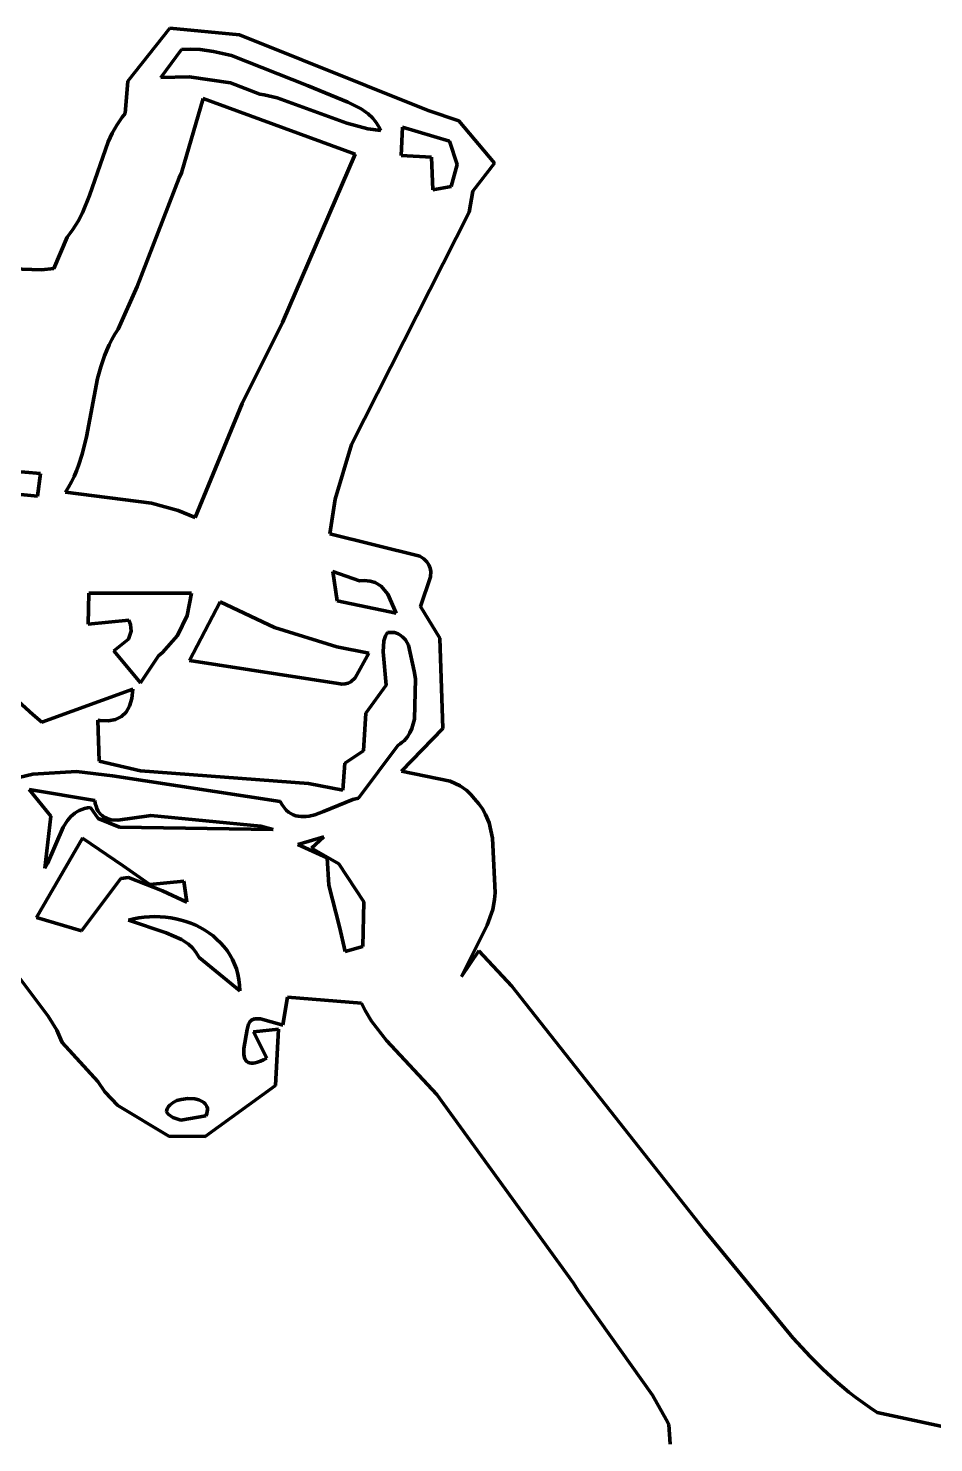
# Model space of a CAD drawing. Header units: millimetres. Extents: x 0 to 11.1, y 0 to 16.2.
# Drawn here: x 4.285 to 5.557, y 11.69 to 13.675 of the extents above; entities that cross this region are included whole.
import ezdxf

# ---------------------------------------------------------------- set-up
doc = ezdxf.new("R2010")
doc.units = ezdxf.units.MM
doc.layers.add('color#0b0b0bff', color=7, linetype='CONTINUOUS', lineweight=100)
doc.layers.add('color#ffffffff', color=7, linetype='CONTINUOUS', lineweight=100)

msp = doc.modelspace()

# ---------------------------------------------------------------- linework, layer by layer
at = {"layer": 'color#0b0b0bff'}
for p, q in [((4.425, 13.6006), (4.484, 13.6749)), ((4.484, 13.6749), (4.5821, 13.6659)), ((4.5821, 13.6659), (4.8468, 13.5595)), ((4.5007, 13.6449), (4.4717, 13.6056)), ((4.5138, 13.6454), (4.5007, 13.6449)), ((4.5266, 13.6449), (4.5138, 13.6454)), ((4.5456, 13.6425), (4.5266, 13.6449)), ((4.5705, 13.6367), (4.5456, 13.6425)), ((4.6783, 13.594), (4.5705, 13.6367)), ((4.4215, 13.5551), (4.425, 13.6006)), ((4.4717, 13.6056), (4.5111, 13.6067)), ((4.5111, 13.6067), (4.5691, 13.5982)), ((4.5691, 13.5982), (4.6105, 13.5824)), ((4.6105, 13.5824), (4.6166, 13.5814)), ((4.6166, 13.5814), (4.6346, 13.5774)), ((4.6346, 13.5774), (4.7326, 13.5417)), ((4.7338, 13.5711), (4.6783, 13.594)), ((4.5308, 13.5764), (4.5007, 13.4721)), ((4.7442, 13.4983), (4.5308, 13.5764)), ((4.7527, 13.5618), (4.7338, 13.5711)), ((4.7628, 13.5547), (4.7527, 13.5618)), ((4.8468, 13.5595), (4.8901, 13.5449)), ((4.4031, 13.5276), (4.4096, 13.539)), ((4.4096, 13.539), (4.4133, 13.5445)), ((4.4133, 13.5445), (4.4172, 13.5499)), ((4.4172, 13.5499), (4.4215, 13.5551)), ((4.7326, 13.5417), (4.762, 13.5339)), ((4.7687, 13.5491), (4.7628, 13.5547)), ((4.774, 13.5426), (4.7687, 13.5491)), ((4.7763, 13.5391), (4.774, 13.5426)), ((4.7784, 13.5353), (4.7763, 13.5391)), ((4.8901, 13.5449), (4.9398, 13.4858)), ((4.3974, 13.5157), (4.4031, 13.5276)), ((4.762, 13.5339), (4.7802, 13.5312)), ((4.7802, 13.5312), (4.7784, 13.5353)), ((4.811, 13.5361), (4.8088, 13.4963)), ((4.8767, 13.5164), (4.811, 13.5361)), ((4.3714, 13.4403), (4.3974, 13.5157)), ((4.6421, 13.262), (4.7442, 13.4983)), ((4.8876, 13.4836), (4.8767, 13.5164)), ((4.8088, 13.4963), (4.8514, 13.4941)), ((4.8514, 13.4941), (4.8534, 13.4483)), ((4.8793, 13.4529), (4.8876, 13.4836)), ((4.9398, 13.4858), (4.9096, 13.4464)), ((4.4971, 13.4648), (4.4384, 13.3123)), ((4.5007, 13.4721), (4.4971, 13.4648)), ((4.3614, 13.4158), (4.3714, 13.4403)), ((4.8534, 13.4483), (4.8793, 13.4529)), ((4.9096, 13.4464), (4.9042, 13.4167)), ((4.3481, 13.3926), (4.3552, 13.404)), ((4.3552, 13.404), (4.3614, 13.4158)), ((4.9042, 13.4167), (4.7392, 13.0906)), ((4.3213, 13.3379), (4.3398, 13.3819)), ((4.3398, 13.3819), (4.3441, 13.3872)), ((4.3441, 13.3872), (4.3481, 13.3926)), ((4.22, 13.3386), (4.3038, 13.3359)), ((4.3038, 13.3359), (4.3213, 13.3379)), ((4.4384, 13.3123), (4.4118, 13.2526)), ((4.5857, 13.1485), (4.6421, 13.262)), ((4.4071, 13.2454), (4.4029, 13.2381)), ((4.4118, 13.2526), (4.4071, 13.2454)), ((4.3955, 13.223), (4.3924, 13.2153)), ((4.399, 13.2306), (4.3955, 13.223)), ((4.4029, 13.2381), (4.399, 13.2306)), ((4.3924, 13.2153), (4.3871, 13.1996)), ((4.3827, 13.1836), (4.3671, 13.1015)), ((4.3871, 13.1996), (4.3827, 13.1836)), ((4.5195, 12.9885), (4.5857, 13.1485)), ((4.3671, 13.1015), (4.3611, 13.0772)), ((4.7392, 13.0906), (4.7164, 13.014)), ((4.3027, 13.0502), (4.1039, 13.0662)), ((4.356, 13.0614), (4.3531, 13.0537)), ((4.3611, 13.0772), (4.356, 13.0614)), ((4.2982, 13.0183), (4.3027, 13.0502)), ((4.3498, 13.046), (4.3461, 13.0385)), ((4.3531, 13.0537), (4.3498, 13.046)), ((4.1164, 13.0361), (4.2982, 13.0183)), ((4.342, 13.0311), (4.3375, 13.0238)), ((4.3375, 13.0238), (4.4586, 13.0086)), ((4.3461, 13.0385), (4.342, 13.0311)), ((4.4586, 13.0086), (4.4956, 12.9982)), ((4.7164, 13.014), (4.7087, 12.9656)), ((4.4956, 12.9982), (4.5195, 12.9885)), ((4.7087, 12.9656), (4.8349, 12.9341)), ((4.8349, 12.9341), (4.8379, 12.9322)), ((4.8379, 12.9322), (4.8406, 12.9303)), ((4.8406, 12.9303), (4.8428, 12.9283)), ((4.8428, 12.9283), (4.8448, 12.9262)), ((4.8448, 12.9262), (4.8478, 12.9218)), ((4.7129, 12.9127), (4.7192, 12.8712)), ((4.7506, 12.8994), (4.7129, 12.9127)), ((4.8503, 12.9049), (4.836, 12.8634)), ((4.8478, 12.9218), (4.8497, 12.9172)), ((4.8497, 12.9172), (4.8505, 12.9124)), ((4.8505, 12.9124), (4.8503, 12.9049)), ((4.7568, 12.8998), (4.7506, 12.8994)), ((4.7652, 12.8991), (4.7568, 12.8998)), ((4.7725, 12.8969), (4.7652, 12.8991)), ((4.7807, 12.8919), (4.7725, 12.8969)), ((4.7903, 12.8809), (4.7807, 12.8919)), ((4.3702, 12.8822), (4.3695, 12.8388)), ((4.5144, 12.8821), (4.3702, 12.8822)), ((4.5086, 12.8507), (4.5144, 12.8821)), ((4.555, 12.87), (4.5119, 12.7874)), ((4.6309, 12.8339), (4.555, 12.87)), ((4.7192, 12.8712), (4.8019, 12.854)), ((4.8019, 12.854), (4.7903, 12.8809)), ((4.836, 12.8634), (4.863, 12.819)), ((4.3695, 12.8388), (4.4266, 12.8444)), ((4.4266, 12.8444), (4.4287, 12.8381)), ((4.4949, 12.8225), (4.5086, 12.8507)), ((4.4296, 12.8287), (4.4259, 12.8176)), ((4.4287, 12.8381), (4.4296, 12.8287)), ((4.7184, 12.8066), (4.6309, 12.8339)), ((4.7897, 12.8269), (4.7871, 12.8222)), ((4.7932, 12.8271), (4.7897, 12.8269)), ((4.7965, 12.827), (4.7932, 12.8271)), ((4.7995, 12.8267), (4.7965, 12.827)), ((4.8022, 12.826), (4.7995, 12.8267)), ((4.8048, 12.825), (4.8022, 12.826)), ((4.8072, 12.8237), (4.8048, 12.825)), ((4.8114, 12.8205), (4.8072, 12.8237)), ((4.4259, 12.8176), (4.4055, 12.8014)), ((4.4739, 12.7988), (4.4949, 12.8225)), ((4.7635, 12.7977), (4.7184, 12.8066)), ((4.7847, 12.815), (4.7838, 12.7999)), ((4.7871, 12.8222), (4.7847, 12.815)), ((4.8149, 12.8164), (4.8114, 12.8205)), ((4.8191, 12.809), (4.8149, 12.8164)), ((4.8273, 12.7727), (4.8191, 12.809)), ((4.863, 12.819), (4.8675, 12.6924)), ((4.4055, 12.8014), (4.4428, 12.7561)), ((4.4428, 12.7561), (4.4683, 12.7943)), ((4.4683, 12.7943), (4.4739, 12.7988)), ((4.5119, 12.7874), (4.7206, 12.7555)), ((4.7442, 12.7635), (4.7635, 12.7977)), ((4.7838, 12.7999), (4.7877, 12.753)), ((4.7382, 12.7577), (4.7442, 12.7635)), ((4.8289, 12.7619), (4.8273, 12.7727)), ((4.2917, 12.7117), (4.2513, 12.7485)), ((4.4321, 12.7472), (4.3043, 12.7011)), ((4.4307, 12.7343), (4.4321, 12.7472)), ((4.7206, 12.7555), (4.7233, 12.7549)), ((4.7233, 12.7549), (4.7258, 12.7546)), ((4.7258, 12.7546), (4.7304, 12.7547)), ((4.7304, 12.7547), (4.7345, 12.7558)), ((4.7345, 12.7558), (4.7382, 12.7577)), ((4.7877, 12.753), (4.7592, 12.7137)), ((4.8276, 12.7052), (4.8289, 12.7619)), ((4.4277, 12.7236), (4.4307, 12.7343)), ((4.3043, 12.7011), (4.2917, 12.7117)), ((4.3979, 12.7029), (4.408, 12.7047)), ((4.408, 12.7047), (4.4163, 12.7088)), ((4.4163, 12.7088), (4.4229, 12.7151)), ((4.4229, 12.7151), (4.4277, 12.7236)), ((4.7592, 12.7137), (4.7561, 12.6607)), ((4.8241, 12.692), (4.8276, 12.7052)), ((4.3848, 12.6462), (4.3828, 12.7037)), ((4.3828, 12.7037), (4.386, 12.7033)), ((4.386, 12.7033), (4.3979, 12.7029)), ((4.8675, 12.6924), (4.8093, 12.6321)), ((4.8176, 12.6803), (4.8213, 12.6859)), ((4.8213, 12.6859), (4.8241, 12.692)), ((4.7488, 12.5946), (4.8042, 12.6685)), ((4.8042, 12.6685), (4.8074, 12.6705)), ((4.8074, 12.6705), (4.8104, 12.6728)), ((4.8104, 12.6728), (4.813, 12.6751)), ((4.813, 12.6751), (4.8176, 12.6803)), ((4.4429, 12.6327), (4.3848, 12.6462)), ((4.7561, 12.6607), (4.73, 12.6434)), ((4.242, 12.6164), (4.2916, 12.6279)), ((4.2916, 12.6279), (4.3532, 12.6317)), ((4.3532, 12.6317), (4.4038, 12.6257)), ((4.4038, 12.6257), (4.6391, 12.5896)), ((4.6786, 12.6151), (4.4429, 12.6327)), ((4.73, 12.6434), (4.7271, 12.6055)), ((4.8093, 12.6321), (4.8779, 12.6182)), ((4.2868, 12.6067), (4.3169, 12.569)), ((4.3788, 12.5911), (4.2868, 12.6067)), ((4.7271, 12.6055), (4.6786, 12.6151)), ((4.8779, 12.6182), (4.8916, 12.6116)), ((4.8916, 12.6116), (4.901, 12.605)), ((4.901, 12.605), (4.9067, 12.5997)), ((4.3795, 12.587), (4.3788, 12.5911)), ((4.3805, 12.5832), (4.3795, 12.587)), ((4.6391, 12.5896), (4.6418, 12.585)), ((4.6418, 12.585), (4.6446, 12.5811)), ((4.6999, 12.5756), (4.7411, 12.5927)), ((4.7411, 12.5927), (4.7488, 12.5946)), ((4.9067, 12.5997), (4.912, 12.5936)), ((4.912, 12.5936), (4.9181, 12.5867)), ((4.9181, 12.5867), (4.9232, 12.5794)), ((4.3169, 12.569), (4.3087, 12.4962)), ((4.3404, 12.5632), (4.3451, 12.5687)), ((4.3451, 12.5687), (4.3507, 12.5734)), ((4.3507, 12.5734), (4.3537, 12.5754)), ((4.3537, 12.5754), (4.357, 12.5772)), ((4.357, 12.5772), (4.3606, 12.5787)), ((4.3606, 12.5787), (4.3644, 12.5799)), ((4.3644, 12.5799), (4.3685, 12.5808)), ((4.3685, 12.5808), (4.3729, 12.5814)), ((4.3729, 12.5814), (4.3833, 12.5661)), ((4.3817, 12.5798), (4.3805, 12.5832)), ((4.3832, 12.5768), (4.3817, 12.5798)), ((4.3849, 12.5742), (4.3832, 12.5768)), ((4.3833, 12.5661), (4.4135, 12.5538)), ((4.3868, 12.5719), (4.3849, 12.5742)), ((4.3889, 12.5699), (4.3868, 12.5719)), ((4.3912, 12.5682), (4.3889, 12.5699)), ((4.3963, 12.5657), (4.3912, 12.5682)), ((4.4019, 12.5641), (4.3963, 12.5657)), ((4.4544, 12.5698), (4.4112, 12.5634)), ((4.4574, 12.5702), (4.4544, 12.5698)), ((4.6118, 12.5549), (4.4574, 12.5702)), ((4.6446, 12.5811), (4.6476, 12.5778)), ((4.6476, 12.5778), (4.6507, 12.575)), ((4.6507, 12.575), (4.654, 12.5728)), ((4.654, 12.5728), (4.6574, 12.5711)), ((4.6574, 12.5711), (4.6608, 12.5698)), ((4.6608, 12.5698), (4.6644, 12.569)), ((4.6644, 12.569), (4.6681, 12.5685)), ((4.6681, 12.5685), (4.6718, 12.5685)), ((4.6718, 12.5685), (4.6757, 12.5687)), ((4.6757, 12.5687), (4.6796, 12.5693)), ((4.6796, 12.5693), (4.6876, 12.5712)), ((4.6876, 12.5712), (4.6999, 12.5756)), ((4.9232, 12.5794), (4.9274, 12.5717)), ((4.9274, 12.5717), (4.9323, 12.5596)), ((4.3125, 12.5027), (4.3343, 12.5537)), ((4.3343, 12.5537), (4.3404, 12.5632)), ((4.4112, 12.5634), (4.4019, 12.5641)), ((4.4135, 12.5538), (4.6292, 12.5506)), ((4.6292, 12.5506), (4.6118, 12.5549)), ((4.9323, 12.5596), (4.9373, 12.5382)), ((4.3617, 12.5382), (4.2967, 12.4268)), ((4.4187, 12.4993), (4.3617, 12.5382)), ((4.7003, 12.5403), (4.6636, 12.5292)), ((4.6636, 12.5292), (4.7052, 12.5106)), ((4.6832, 12.5241), (4.7003, 12.5403)), ((4.9373, 12.5382), (4.9404, 12.4713)), ((4.7216, 12.5021), (4.6832, 12.5241)), ((4.7052, 12.5106), (4.7072, 12.4721)), ((4.3087, 12.4962), (4.3125, 12.5027)), ((4.456, 12.4733), (4.4187, 12.4993)), ((4.7563, 12.449), (4.7216, 12.5021)), ((4.3601, 12.4083), (4.4154, 12.4819)), ((4.4154, 12.4819), (4.4261, 12.483)), ((4.4261, 12.483), (4.4737, 12.4642)), ((4.5037, 12.4779), (4.456, 12.4733)), ((4.508, 12.4487), (4.5037, 12.4779)), ((4.7072, 12.4721), (4.7225, 12.414)), ((4.9404, 12.4713), (4.9408, 12.4615)), ((4.4737, 12.4642), (4.508, 12.4487)), ((4.755, 12.3864), (4.7563, 12.449)), ((4.9401, 12.452), (4.9376, 12.4382)), ((4.9408, 12.4615), (4.9401, 12.452)), ((4.2967, 12.4268), (4.3601, 12.4083)), ((4.4408, 12.4264), (4.4335, 12.425)), ((4.4482, 12.4274), (4.4408, 12.4264)), ((4.4557, 12.428), (4.4482, 12.4274)), ((4.4631, 12.4282), (4.4557, 12.428)), ((4.4706, 12.428), (4.4631, 12.4282)), ((4.478, 12.4275), (4.4706, 12.428)), ((4.4853, 12.4265), (4.478, 12.4275)), ((4.4926, 12.4251), (4.4853, 12.4265)), ((4.9376, 12.4382), (4.9298, 12.4162)), ((4.4335, 12.425), (4.4263, 12.4231)), ((4.4263, 12.4231), (4.4791, 12.4052)), ((4.4998, 12.4234), (4.4926, 12.4251)), ((4.5068, 12.4213), (4.4998, 12.4234)), ((4.5137, 12.4188), (4.5068, 12.4213)), ((4.5204, 12.416), (4.5137, 12.4188)), ((4.5269, 12.4127), (4.5204, 12.416)), ((4.5331, 12.4092), (4.5269, 12.4127)), ((4.5391, 12.4052), (4.5331, 12.4092)), ((4.7225, 12.414), (4.7301, 12.3793)), ((4.9298, 12.4162), (4.8937, 12.3442)), ((4.4791, 12.4052), (4.5007, 12.396)), ((4.5007, 12.396), (4.5102, 12.3896)), ((4.5102, 12.3896), (4.5158, 12.3843)), ((4.5448, 12.401), (4.5391, 12.4052)), ((4.5503, 12.3963), (4.5448, 12.401)), ((4.5553, 12.3914), (4.5503, 12.3963)), ((4.5601, 12.3861), (4.5553, 12.3914)), ((4.7301, 12.3793), (4.755, 12.3864)), ((4.5158, 12.3843), (4.5208, 12.3781)), ((4.5208, 12.3781), (4.5231, 12.3746)), ((4.5231, 12.3746), (4.5251, 12.3708)), ((4.5251, 12.3708), (4.5826, 12.3241)), ((4.5644, 12.3805), (4.5601, 12.3861)), ((4.5684, 12.3745), (4.5644, 12.3805)), ((4.5719, 12.3682), (4.5684, 12.3745)), ((4.5749, 12.3616), (4.5719, 12.3682)), ((4.8937, 12.3442), (4.9181, 12.3803)), ((4.9181, 12.3803), (4.9645, 12.3304)), ((4.5775, 12.3547), (4.5749, 12.3616)), ((4.5796, 12.3475), (4.5775, 12.3547)), ((4.5812, 12.34), (4.5796, 12.3475)), ((4.3132, 12.2886), (4.2712, 12.3446)), ((4.5821, 12.3322), (4.5812, 12.34)), ((4.5826, 12.3241), (4.5821, 12.3322)), ((4.9645, 12.3304), (4.9903, 12.2973)), ((4.6494, 12.3152), (4.6429, 12.2761)), ((4.7533, 12.3069), (4.6494, 12.3152)), ((4.7584, 12.2964), (4.7533, 12.3069)), ((4.3256, 12.2688), (4.3132, 12.2886)), ((4.7673, 12.2815), (4.7584, 12.2964)), ((4.9903, 12.2973), (5.2344, 11.9885)), ((4.3313, 12.2559), (4.3256, 12.2688)), ((4.5928, 12.27), (4.5878, 12.2429)), ((4.5945, 12.2771), (4.5928, 12.27)), ((4.5965, 12.2806), (4.5945, 12.2771)), ((4.5989, 12.283), (4.5965, 12.2806)), ((4.6032, 12.2849), (4.5989, 12.283)), ((4.6014, 12.2666), (4.6368, 12.2701)), ((4.6116, 12.2847), (4.6032, 12.2849)), ((4.6413, 12.2761), (4.6116, 12.2847)), ((4.6368, 12.2701), (4.6326, 12.1914)), ((4.6429, 12.2761), (4.6413, 12.2761)), ((4.7884, 12.2545), (4.7673, 12.2815)), ((4.3329, 12.2513), (4.3313, 12.2559)), ((4.3828, 12.1968), (4.3329, 12.2513)), ((4.6204, 12.2297), (4.6014, 12.2666)), ((4.8589, 12.1784), (4.7884, 12.2545)), ((4.5878, 12.2429), (4.5879, 12.2346)), ((4.5879, 12.2346), (4.5889, 12.2299)), ((4.5889, 12.2299), (4.5897, 12.2278)), ((4.5897, 12.2278), (4.5908, 12.2261)), ((4.6156, 12.2272), (4.6204, 12.2297)), ((4.5908, 12.2261), (4.5922, 12.2247)), ((4.5922, 12.2247), (4.5939, 12.2235)), ((4.5939, 12.2235), (4.5959, 12.2228)), ((4.5959, 12.2228), (4.5982, 12.2224)), ((4.5982, 12.2224), (4.6009, 12.2224)), ((4.6009, 12.2224), (4.604, 12.2229)), ((4.604, 12.2229), (4.6074, 12.2238)), ((4.6074, 12.2238), (4.6113, 12.2252)), ((4.6113, 12.2252), (4.6156, 12.2272)), ((4.3929, 12.1821), (4.3828, 12.1968)), ((4.6326, 12.1914), (4.5338, 12.1198)), ((4.4111, 12.1631), (4.3929, 12.1821)), ((4.4939, 12.1699), (4.4886, 12.1673)), ((4.4999, 12.1717), (4.4939, 12.1699)), ((4.5096, 12.1729), (4.4999, 12.1717)), ((4.519, 12.1723), (4.5096, 12.1729)), ((4.5248, 12.1709), (4.519, 12.1723)), ((4.5297, 12.1687), (4.5248, 12.1709)), ((4.5318, 12.1672), (4.5297, 12.1687)), ((5.051, 11.9138), (4.8589, 12.1784)), ((4.4827, 12.12), (4.4111, 12.1631)), ((4.48, 12.157), (4.4794, 12.1543)), ((4.4794, 12.1543), (4.4819, 12.151)), ((4.481, 12.1595), (4.48, 12.157)), ((4.4824, 12.1617), (4.481, 12.1595)), ((4.4819, 12.151), (4.4881, 12.1461)), ((4.4842, 12.1638), (4.4824, 12.1617)), ((4.4863, 12.1656), (4.4842, 12.1638)), ((4.4886, 12.1673), (4.4863, 12.1656)), ((4.4997, 12.1426), (4.5345, 12.1488)), ((4.5336, 12.1656), (4.5318, 12.1672)), ((4.5351, 12.1638), (4.5336, 12.1656)), ((4.5345, 12.1488), (4.5359, 12.1518)), ((4.5361, 12.1618), (4.5351, 12.1638)), ((4.5359, 12.1518), (4.5367, 12.1546)), ((4.5368, 12.1596), (4.5361, 12.1618)), ((4.5367, 12.1546), (4.537, 12.1572)), ((4.537, 12.1572), (4.5368, 12.1596)), ((4.4881, 12.1461), (4.4997, 12.1426)), ((4.5338, 12.1198), (4.4827, 12.12)), ((5.2344, 11.9885), (5.3587, 11.8372)), ((5.057, 11.9038), (5.051, 11.9138)), ((5.1616, 11.7565), (5.057, 11.9038)), ((5.3587, 11.8372), (5.3835, 11.8103)), ((5.3835, 11.8103), (5.4008, 11.7931)), ((5.4008, 11.7931), (5.4187, 11.7767)), ((5.4187, 11.7767), (5.4374, 11.761)), ((5.1812, 11.7224), (5.1616, 11.7565)), ((5.4374, 11.761), (5.4471, 11.7535)), ((5.4471, 11.7535), (5.457, 11.7462)), ((5.457, 11.7462), (5.4671, 11.7392)), ((5.4671, 11.7392), (5.4774, 11.7325)), ((5.4774, 11.7325), (5.6661, 11.6918)), ((5.1847, 11.7153), (5.1812, 11.7224)), ((5.1865, 11.688), (5.1847, 11.7153))]:
    msp.add_line(p, q, dxfattribs=at)
at = {"layer": 'color#ffffffff'}
for p, q in [((4.484, 13.6749), (4.425, 13.6006)), ((4.5821, 13.6659), (4.484, 13.6749)), ((4.8468, 13.5595), (4.5821, 13.6659)), ((4.4717, 13.6056), (4.5007, 13.6449)), ((4.5007, 13.6449), (4.5138, 13.6454)), ((4.5138, 13.6454), (4.5266, 13.6449)), ((4.5266, 13.6449), (4.5456, 13.6425)), ((4.5456, 13.6425), (4.5705, 13.6367)), ((4.5705, 13.6367), (4.6783, 13.594)), ((4.425, 13.6006), (4.4215, 13.5551)), ((4.5111, 13.6067), (4.4717, 13.6056)), ((4.5691, 13.5982), (4.5111, 13.6067)), ((4.6105, 13.5824), (4.5691, 13.5982)), ((4.6166, 13.5814), (4.6105, 13.5824)), ((4.6346, 13.5774), (4.6166, 13.5814)), ((4.7326, 13.5417), (4.6346, 13.5774)), ((4.6783, 13.594), (4.7338, 13.5711)), ((4.5007, 13.4721), (4.5308, 13.5764)), ((4.5308, 13.5764), (4.7442, 13.4983)), ((4.7338, 13.5711), (4.7527, 13.5618)), ((4.7527, 13.5618), (4.7628, 13.5547)), ((4.8901, 13.5449), (4.8468, 13.5595)), ((4.4096, 13.539), (4.4031, 13.5276)), ((4.4133, 13.5445), (4.4096, 13.539)), ((4.4172, 13.5499), (4.4133, 13.5445)), ((4.4215, 13.5551), (4.4172, 13.5499)), ((4.762, 13.5339), (4.7326, 13.5417)), ((4.7628, 13.5547), (4.7687, 13.5491)), ((4.7687, 13.5491), (4.774, 13.5426)), ((4.774, 13.5426), (4.7763, 13.5391)), ((4.7763, 13.5391), (4.7784, 13.5353)), ((4.9398, 13.4858), (4.8901, 13.5449)), ((4.4031, 13.5276), (4.3974, 13.5157)), ((4.7802, 13.5312), (4.762, 13.5339)), ((4.7784, 13.5353), (4.7802, 13.5312)), ((4.8088, 13.4963), (4.811, 13.5361)), ((4.811, 13.5361), (4.8767, 13.5164)), ((4.3974, 13.5157), (4.3714, 13.4403)), ((4.7442, 13.4983), (4.6421, 13.262)), ((4.8767, 13.5164), (4.8876, 13.4836)), ((4.8514, 13.4941), (4.8088, 13.4963)), ((4.8534, 13.4483), (4.8514, 13.4941)), ((4.8876, 13.4836), (4.8793, 13.4529)), ((4.9096, 13.4464), (4.9398, 13.4858)), ((4.4384, 13.3123), (4.4971, 13.4648)), ((4.4971, 13.4648), (4.5007, 13.4721)), ((4.3714, 13.4403), (4.3614, 13.4158)), ((4.8793, 13.4529), (4.8534, 13.4483)), ((4.9042, 13.4167), (4.9096, 13.4464)), ((4.3552, 13.404), (4.3481, 13.3926)), ((4.3614, 13.4158), (4.3552, 13.404)), ((4.7392, 13.0906), (4.9042, 13.4167)), ((4.3398, 13.3819), (4.3213, 13.3379)), ((4.3441, 13.3872), (4.3398, 13.3819)), ((4.3481, 13.3926), (4.3441, 13.3872)), ((4.3038, 13.3359), (4.22, 13.3386)), ((4.3213, 13.3379), (4.3038, 13.3359)), ((4.4118, 13.2526), (4.4384, 13.3123)), ((4.6421, 13.262), (4.5857, 13.1485)), ((4.4029, 13.2381), (4.4071, 13.2454)), ((4.4071, 13.2454), (4.4118, 13.2526)), ((4.3924, 13.2153), (4.3955, 13.223)), ((4.3955, 13.223), (4.399, 13.2306)), ((4.399, 13.2306), (4.4029, 13.2381)), ((4.3871, 13.1996), (4.3924, 13.2153)), ((4.3671, 13.1015), (4.3827, 13.1836)), ((4.3827, 13.1836), (4.3871, 13.1996)), ((4.5857, 13.1485), (4.5195, 12.9885)), ((4.3611, 13.0772), (4.3671, 13.1015)), ((4.7164, 13.014), (4.7392, 13.0906)), ((4.1039, 13.0662), (4.3027, 13.0502)), ((4.3531, 13.0537), (4.356, 13.0614)), ((4.356, 13.0614), (4.3611, 13.0772)), ((4.3027, 13.0502), (4.2982, 13.0183)), ((4.3461, 13.0385), (4.3498, 13.046)), ((4.3498, 13.046), (4.3531, 13.0537)), ((4.2982, 13.0183), (4.1164, 13.0361)), ((4.3375, 13.0238), (4.342, 13.0311)), ((4.4586, 13.0086), (4.3375, 13.0238)), ((4.342, 13.0311), (4.3461, 13.0385)), ((4.4956, 12.9982), (4.4586, 13.0086)), ((4.7087, 12.9656), (4.7164, 13.014)), ((4.5195, 12.9885), (4.4956, 12.9982)), ((4.8349, 12.9341), (4.7087, 12.9656)), ((4.8379, 12.9322), (4.8349, 12.9341)), ((4.8406, 12.9303), (4.8379, 12.9322)), ((4.8428, 12.9283), (4.8406, 12.9303)), ((4.8448, 12.9262), (4.8428, 12.9283)), ((4.8478, 12.9218), (4.8448, 12.9262)), ((4.7129, 12.9127), (4.7506, 12.8994)), ((4.7192, 12.8712), (4.7129, 12.9127)), ((4.836, 12.8634), (4.8503, 12.9049)), ((4.8497, 12.9172), (4.8478, 12.9218)), ((4.8505, 12.9124), (4.8497, 12.9172)), ((4.8503, 12.9049), (4.8505, 12.9124)), ((4.7506, 12.8994), (4.7568, 12.8998)), ((4.7568, 12.8998), (4.7652, 12.8991)), ((4.7652, 12.8991), (4.7725, 12.8969)), ((4.7725, 12.8969), (4.7807, 12.8919)), ((4.7807, 12.8919), (4.7903, 12.8809)), ((4.3695, 12.8388), (4.3702, 12.8822)), ((4.3702, 12.8822), (4.5144, 12.8821)), ((4.5144, 12.8821), (4.5086, 12.8507)), ((4.5119, 12.7874), (4.555, 12.87)), ((4.555, 12.87), (4.6309, 12.8339)), ((4.8019, 12.854), (4.7192, 12.8712)), ((4.7903, 12.8809), (4.8019, 12.854)), ((4.863, 12.819), (4.836, 12.8634)), ((4.4266, 12.8444), (4.3695, 12.8388)), ((4.4287, 12.8381), (4.4266, 12.8444)), ((4.5086, 12.8507), (4.4949, 12.8225)), ((4.4259, 12.8176), (4.4296, 12.8287)), ((4.4296, 12.8287), (4.4287, 12.8381)), ((4.6309, 12.8339), (4.7184, 12.8066)), ((4.7871, 12.8222), (4.7897, 12.8269)), ((4.7897, 12.8269), (4.7932, 12.8271)), ((4.7932, 12.8271), (4.7965, 12.827)), ((4.7965, 12.827), (4.7995, 12.8267)), ((4.7995, 12.8267), (4.8022, 12.826)), ((4.8022, 12.826), (4.8048, 12.825)), ((4.8048, 12.825), (4.8072, 12.8237)), ((4.8072, 12.8237), (4.8114, 12.8205)), ((4.4055, 12.8014), (4.4259, 12.8176)), ((4.4949, 12.8225), (4.4739, 12.7988)), ((4.7184, 12.8066), (4.7635, 12.7977)), ((4.7838, 12.7999), (4.7847, 12.815)), ((4.7847, 12.815), (4.7871, 12.8222)), ((4.8114, 12.8205), (4.8149, 12.8164)), ((4.8149, 12.8164), (4.8191, 12.809)), ((4.8191, 12.809), (4.8273, 12.7727)), ((4.8675, 12.6924), (4.863, 12.819)), ((4.4428, 12.7561), (4.4055, 12.8014)), ((4.4683, 12.7943), (4.4428, 12.7561)), ((4.4739, 12.7988), (4.4683, 12.7943)), ((4.7206, 12.7555), (4.5119, 12.7874)), ((4.7635, 12.7977), (4.7442, 12.7635)), ((4.7877, 12.753), (4.7838, 12.7999)), ((4.7442, 12.7635), (4.7382, 12.7577)), ((4.8273, 12.7727), (4.8289, 12.7619)), ((4.2513, 12.7485), (4.2917, 12.7117)), ((4.3043, 12.7011), (4.4321, 12.7472)), ((4.4321, 12.7472), (4.4307, 12.7343)), ((4.7233, 12.7549), (4.7206, 12.7555)), ((4.7258, 12.7546), (4.7233, 12.7549)), ((4.7304, 12.7547), (4.7258, 12.7546)), ((4.7345, 12.7558), (4.7304, 12.7547)), ((4.7382, 12.7577), (4.7345, 12.7558)), ((4.7592, 12.7137), (4.7877, 12.753)), ((4.8289, 12.7619), (4.8276, 12.7052)), ((4.4307, 12.7343), (4.4277, 12.7236)), ((4.2917, 12.7117), (4.3043, 12.7011)), ((4.408, 12.7047), (4.3979, 12.7029)), ((4.4163, 12.7088), (4.408, 12.7047)), ((4.4229, 12.7151), (4.4163, 12.7088)), ((4.4277, 12.7236), (4.4229, 12.7151)), ((4.7561, 12.6607), (4.7592, 12.7137)), ((4.8276, 12.7052), (4.8241, 12.692)), ((4.386, 12.7033), (4.3828, 12.7037)), ((4.3828, 12.7037), (4.3848, 12.6462)), ((4.3979, 12.7029), (4.386, 12.7033)), ((4.8093, 12.6321), (4.8675, 12.6924)), ((4.8213, 12.6859), (4.8176, 12.6803)), ((4.8241, 12.692), (4.8213, 12.6859)), ((4.8042, 12.6685), (4.7488, 12.5946)), ((4.8074, 12.6705), (4.8042, 12.6685)), ((4.8104, 12.6728), (4.8074, 12.6705)), ((4.813, 12.6751), (4.8104, 12.6728)), ((4.8176, 12.6803), (4.813, 12.6751)), ((4.3848, 12.6462), (4.4429, 12.6327)), ((4.73, 12.6434), (4.7561, 12.6607)), ((4.2916, 12.6279), (4.242, 12.6164)), ((4.3532, 12.6317), (4.2916, 12.6279)), ((4.4038, 12.6257), (4.3532, 12.6317)), ((4.6391, 12.5896), (4.4038, 12.6257)), ((4.4429, 12.6327), (4.6786, 12.6151)), ((4.7271, 12.6055), (4.73, 12.6434)), ((4.8779, 12.6182), (4.8093, 12.6321)), ((4.2868, 12.6067), (4.3788, 12.5911)), ((4.3169, 12.569), (4.2868, 12.6067)), ((4.6786, 12.6151), (4.7271, 12.6055)), ((4.8916, 12.6116), (4.8779, 12.6182)), ((4.901, 12.605), (4.8916, 12.6116)), ((4.9067, 12.5997), (4.901, 12.605)), ((4.3788, 12.5911), (4.3795, 12.587)), ((4.3795, 12.587), (4.3805, 12.5832)), ((4.6418, 12.585), (4.6391, 12.5896)), ((4.6446, 12.5811), (4.6418, 12.585)), ((4.7411, 12.5927), (4.6999, 12.5756)), ((4.7488, 12.5946), (4.7411, 12.5927)), ((4.912, 12.5936), (4.9067, 12.5997)), ((4.9181, 12.5867), (4.912, 12.5936)), ((4.9232, 12.5794), (4.9181, 12.5867)), ((4.3087, 12.4962), (4.3169, 12.569)), ((4.3451, 12.5687), (4.3404, 12.5632)), ((4.3507, 12.5734), (4.3451, 12.5687)), ((4.3537, 12.5754), (4.3507, 12.5734)), ((4.357, 12.5772), (4.3537, 12.5754)), ((4.3606, 12.5787), (4.357, 12.5772)), ((4.3644, 12.5799), (4.3606, 12.5787)), ((4.3685, 12.5808), (4.3644, 12.5799)), ((4.3729, 12.5814), (4.3685, 12.5808)), ((4.3833, 12.5661), (4.3729, 12.5814)), ((4.3805, 12.5832), (4.3817, 12.5798)), ((4.3817, 12.5798), (4.3832, 12.5768)), ((4.3832, 12.5768), (4.3849, 12.5742)), ((4.4135, 12.5538), (4.3833, 12.5661)), ((4.3849, 12.5742), (4.3868, 12.5719)), ((4.3868, 12.5719), (4.3889, 12.5699)), ((4.3889, 12.5699), (4.3912, 12.5682)), ((4.3912, 12.5682), (4.3963, 12.5657)), ((4.3963, 12.5657), (4.4019, 12.5641)), ((4.4112, 12.5634), (4.4544, 12.5698)), ((4.4544, 12.5698), (4.4574, 12.5702)), ((4.4574, 12.5702), (4.6118, 12.5549)), ((4.6476, 12.5778), (4.6446, 12.5811)), ((4.6507, 12.575), (4.6476, 12.5778)), ((4.654, 12.5728), (4.6507, 12.575)), ((4.6574, 12.5711), (4.654, 12.5728)), ((4.6608, 12.5698), (4.6574, 12.5711)), ((4.6644, 12.569), (4.6608, 12.5698)), ((4.6681, 12.5685), (4.6644, 12.569)), ((4.6718, 12.5685), (4.6681, 12.5685)), ((4.6757, 12.5687), (4.6718, 12.5685)), ((4.6796, 12.5693), (4.6757, 12.5687)), ((4.6876, 12.5712), (4.6796, 12.5693)), ((4.6999, 12.5756), (4.6876, 12.5712)), ((4.9274, 12.5717), (4.9232, 12.5794)), ((4.9323, 12.5596), (4.9274, 12.5717)), ((4.3343, 12.5537), (4.3125, 12.5027)), ((4.3404, 12.5632), (4.3343, 12.5537)), ((4.4019, 12.5641), (4.4112, 12.5634)), ((4.6292, 12.5506), (4.4135, 12.5538)), ((4.6118, 12.5549), (4.6292, 12.5506)), ((4.9373, 12.5382), (4.9323, 12.5596)), ((4.2967, 12.4268), (4.3617, 12.5382)), ((4.3617, 12.5382), (4.4187, 12.4993)), ((4.6636, 12.5292), (4.7003, 12.5403)), ((4.7052, 12.5106), (4.6636, 12.5292)), ((4.7003, 12.5403), (4.6832, 12.5241)), ((4.9404, 12.4713), (4.9373, 12.5382)), ((4.6832, 12.5241), (4.7216, 12.5021)), ((4.7072, 12.4721), (4.7052, 12.5106)), ((4.3125, 12.5027), (4.3087, 12.4962)), ((4.4187, 12.4993), (4.456, 12.4733)), ((4.7216, 12.5021), (4.7563, 12.449)), ((4.4154, 12.4819), (4.3601, 12.4083)), ((4.4261, 12.483), (4.4154, 12.4819)), ((4.4737, 12.4642), (4.4261, 12.483)), ((4.456, 12.4733), (4.5037, 12.4779)), ((4.5037, 12.4779), (4.508, 12.4487)), ((4.7225, 12.414), (4.7072, 12.4721)), ((4.9408, 12.4615), (4.9404, 12.4713)), ((4.508, 12.4487), (4.4737, 12.4642)), ((4.7563, 12.449), (4.755, 12.3864)), ((4.9376, 12.4382), (4.9401, 12.452)), ((4.9401, 12.452), (4.9408, 12.4615)), ((4.3601, 12.4083), (4.2967, 12.4268)), ((4.4335, 12.425), (4.4408, 12.4264)), ((4.4408, 12.4264), (4.4482, 12.4274)), ((4.4482, 12.4274), (4.4557, 12.428)), ((4.4557, 12.428), (4.4631, 12.4282)), ((4.4631, 12.4282), (4.4706, 12.428)), ((4.4706, 12.428), (4.478, 12.4275)), ((4.478, 12.4275), (4.4853, 12.4265)), ((4.4853, 12.4265), (4.4926, 12.4251)), ((4.9298, 12.4162), (4.9376, 12.4382)), ((4.4263, 12.4231), (4.4335, 12.425)), ((4.4791, 12.4052), (4.4263, 12.4231)), ((4.4926, 12.4251), (4.4998, 12.4234)), ((4.4998, 12.4234), (4.5068, 12.4213)), ((4.5068, 12.4213), (4.5137, 12.4188)), ((4.5137, 12.4188), (4.5204, 12.416)), ((4.5204, 12.416), (4.5269, 12.4127)), ((4.5269, 12.4127), (4.5331, 12.4092)), ((4.5331, 12.4092), (4.5391, 12.4052)), ((4.7301, 12.3793), (4.7225, 12.414)), ((4.8937, 12.3442), (4.9298, 12.4162)), ((4.5007, 12.396), (4.4791, 12.4052)), ((4.5102, 12.3896), (4.5007, 12.396)), ((4.5158, 12.3843), (4.5102, 12.3896)), ((4.5391, 12.4052), (4.5448, 12.401)), ((4.5448, 12.401), (4.5503, 12.3963)), ((4.5503, 12.3963), (4.5553, 12.3914)), ((4.5553, 12.3914), (4.5601, 12.3861)), ((4.755, 12.3864), (4.7301, 12.3793)), ((4.5208, 12.3781), (4.5158, 12.3843)), ((4.5231, 12.3746), (4.5208, 12.3781)), ((4.5251, 12.3708), (4.5231, 12.3746)), ((4.5826, 12.3241), (4.5251, 12.3708)), ((4.5601, 12.3861), (4.5644, 12.3805)), ((4.5644, 12.3805), (4.5684, 12.3745)), ((4.5684, 12.3745), (4.5719, 12.3682)), ((4.5719, 12.3682), (4.5749, 12.3616)), ((4.9181, 12.3803), (4.8937, 12.3442)), ((4.9645, 12.3304), (4.9181, 12.3803)), ((4.5749, 12.3616), (4.5775, 12.3547)), ((4.5775, 12.3547), (4.5796, 12.3475)), ((4.5796, 12.3475), (4.5812, 12.34)), ((4.2712, 12.3446), (4.3132, 12.2886)), ((4.5812, 12.34), (4.5821, 12.3322)), ((4.5821, 12.3322), (4.5826, 12.3241)), ((4.9903, 12.2973), (4.9645, 12.3304)), ((4.6429, 12.2761), (4.6494, 12.3152)), ((4.6494, 12.3152), (4.7533, 12.3069)), ((4.7533, 12.3069), (4.7584, 12.2964)), ((4.3132, 12.2886), (4.3256, 12.2688)), ((4.7584, 12.2964), (4.7673, 12.2815)), ((5.2344, 11.9885), (4.9903, 12.2973)), ((4.3256, 12.2688), (4.3313, 12.2559)), ((4.5878, 12.2429), (4.5928, 12.27)), ((4.5928, 12.27), (4.5945, 12.2771)), ((4.5945, 12.2771), (4.5965, 12.2806)), ((4.5965, 12.2806), (4.5989, 12.283)), ((4.5989, 12.283), (4.6032, 12.2849)), ((4.6368, 12.2701), (4.6014, 12.2666)), ((4.6032, 12.2849), (4.6116, 12.2847)), ((4.6116, 12.2847), (4.6413, 12.2761)), ((4.6326, 12.1914), (4.6368, 12.2701)), ((4.6413, 12.2761), (4.6429, 12.2761)), ((4.7673, 12.2815), (4.7884, 12.2545)), ((4.3313, 12.2559), (4.3329, 12.2513)), ((4.3329, 12.2513), (4.3828, 12.1968)), ((4.6014, 12.2666), (4.6204, 12.2297)), ((4.7884, 12.2545), (4.8589, 12.1784)), ((4.5879, 12.2346), (4.5878, 12.2429)), ((4.5889, 12.2299), (4.5879, 12.2346)), ((4.5897, 12.2278), (4.5889, 12.2299)), ((4.5908, 12.2261), (4.5897, 12.2278)), ((4.6204, 12.2297), (4.6156, 12.2272)), ((4.5922, 12.2247), (4.5908, 12.2261)), ((4.5939, 12.2235), (4.5922, 12.2247)), ((4.5959, 12.2228), (4.5939, 12.2235)), ((4.5982, 12.2224), (4.5959, 12.2228)), ((4.6009, 12.2224), (4.5982, 12.2224)), ((4.604, 12.2229), (4.6009, 12.2224)), ((4.6074, 12.2238), (4.604, 12.2229)), ((4.6113, 12.2252), (4.6074, 12.2238)), ((4.6156, 12.2272), (4.6113, 12.2252)), ((4.3828, 12.1968), (4.3929, 12.1821)), ((4.5338, 12.1198), (4.6326, 12.1914)), ((4.3929, 12.1821), (4.4111, 12.1631)), ((4.4886, 12.1673), (4.4939, 12.1699)), ((4.4939, 12.1699), (4.4999, 12.1717)), ((4.4999, 12.1717), (4.5096, 12.1729)), ((4.5096, 12.1729), (4.519, 12.1723)), ((4.519, 12.1723), (4.5248, 12.1709)), ((4.5248, 12.1709), (4.5297, 12.1687)), ((4.5297, 12.1687), (4.5318, 12.1672)), ((4.8589, 12.1784), (5.051, 11.9138)), ((4.4111, 12.1631), (4.4827, 12.12)), ((4.4794, 12.1543), (4.48, 12.157)), ((4.4819, 12.151), (4.4794, 12.1543)), ((4.48, 12.157), (4.481, 12.1595)), ((4.481, 12.1595), (4.4824, 12.1617)), ((4.4881, 12.1461), (4.4819, 12.151)), ((4.4824, 12.1617), (4.4842, 12.1638)), ((4.4842, 12.1638), (4.4863, 12.1656)), ((4.4863, 12.1656), (4.4886, 12.1673)), ((4.5345, 12.1488), (4.4997, 12.1426)), ((4.5318, 12.1672), (4.5336, 12.1656)), ((4.5336, 12.1656), (4.5351, 12.1638)), ((4.5359, 12.1518), (4.5345, 12.1488)), ((4.5351, 12.1638), (4.5361, 12.1618)), ((4.5367, 12.1546), (4.5359, 12.1518)), ((4.5361, 12.1618), (4.5368, 12.1596)), ((4.537, 12.1572), (4.5367, 12.1546)), ((4.5368, 12.1596), (4.537, 12.1572)), ((4.4997, 12.1426), (4.4881, 12.1461)), ((4.4827, 12.12), (4.5338, 12.1198)), ((5.3587, 11.8372), (5.2344, 11.9885)), ((5.051, 11.9138), (5.057, 11.9038)), ((5.057, 11.9038), (5.1616, 11.7565)), ((5.3835, 11.8103), (5.3587, 11.8372)), ((5.4008, 11.7931), (5.3835, 11.8103)), ((5.4187, 11.7767), (5.4008, 11.7931)), ((5.4374, 11.761), (5.4187, 11.7767)), ((5.1616, 11.7565), (5.1812, 11.7224)), ((5.4471, 11.7535), (5.4374, 11.761)), ((5.457, 11.7462), (5.4471, 11.7535)), ((5.4671, 11.7392), (5.457, 11.7462)), ((5.4774, 11.7325), (5.4671, 11.7392)), ((5.6661, 11.6918), (5.4774, 11.7325)), ((5.1812, 11.7224), (5.1847, 11.7153)), ((5.1847, 11.7153), (5.1865, 11.688))]:
    msp.add_line(p, q, dxfattribs=at)

doc.saveas('drawing.dxf')
